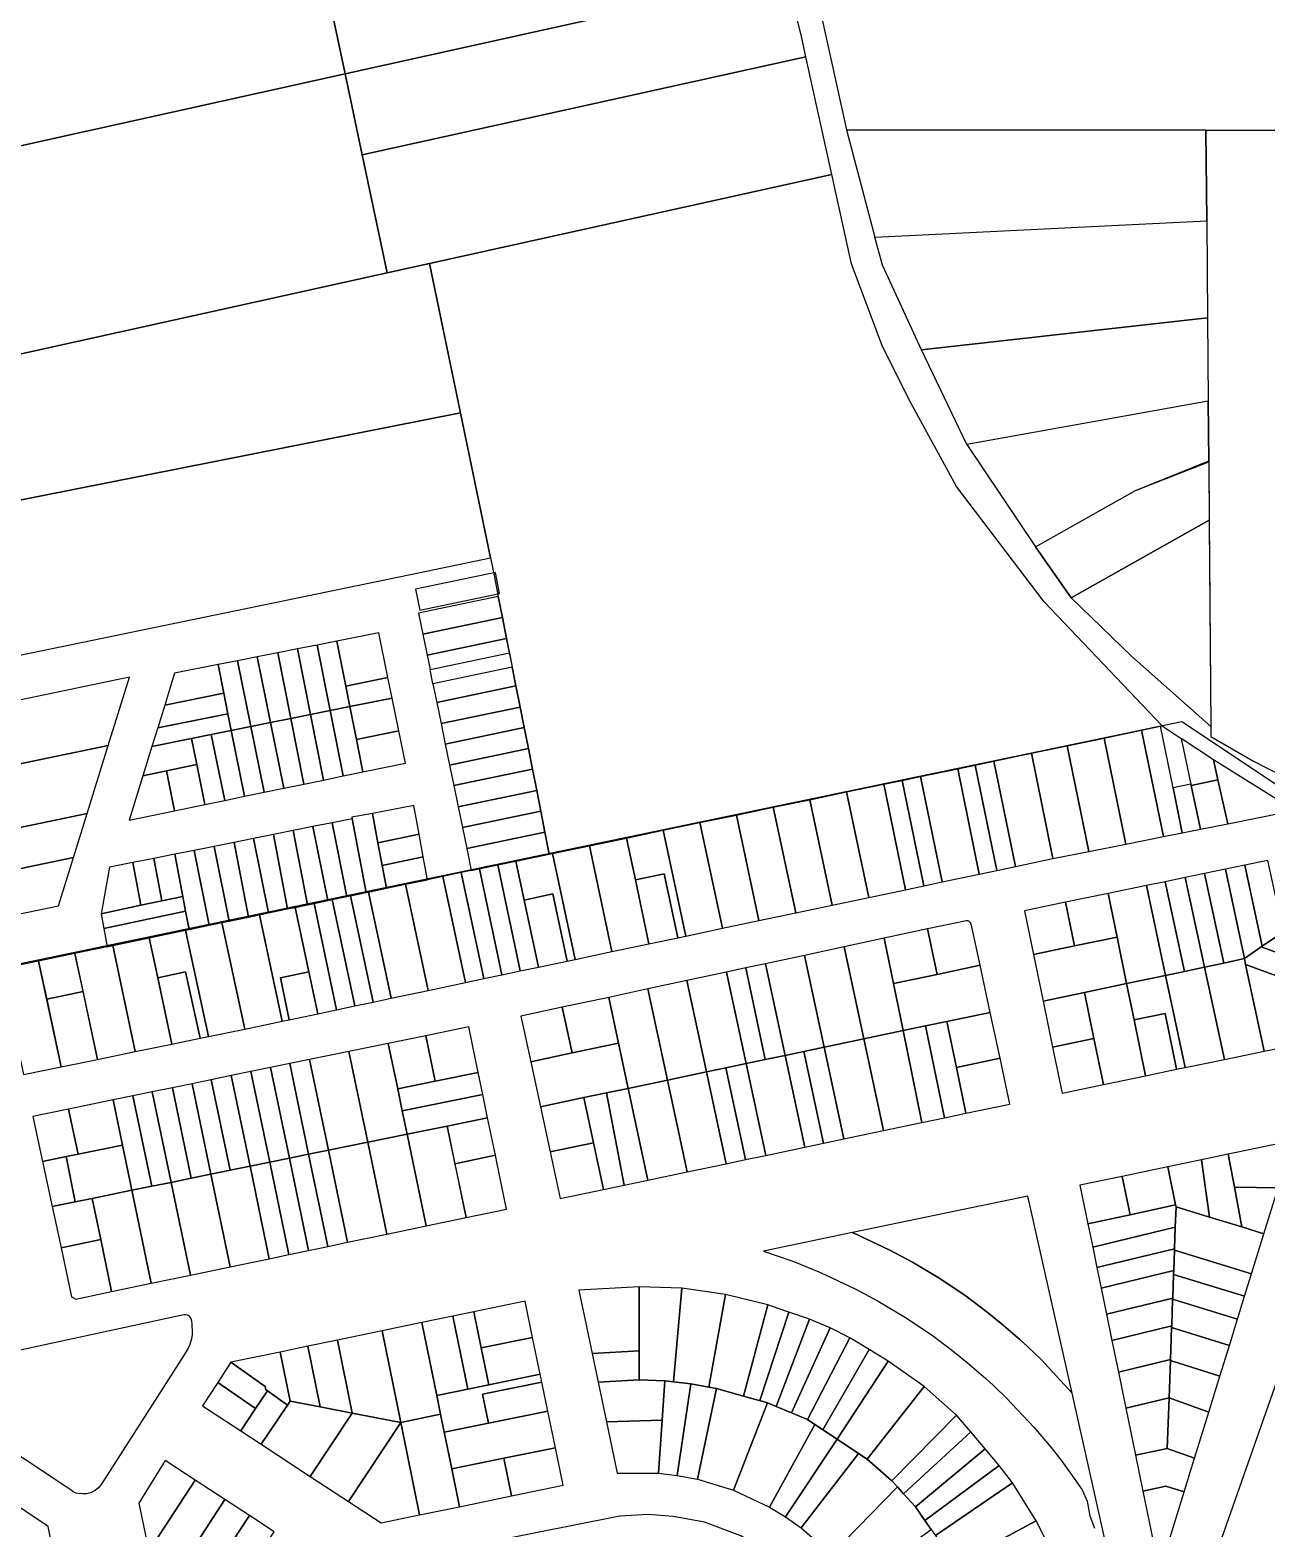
# Model space of a CAD drawing. Header units: metres. Extents: x 263639 to 269142, y 7370519 to 7372711.
# Drawn here: x 265211 to 265673, y 7371707 to 7372266 of the extents above; entities that cross this region are included whole.
import ezdxf

# ---------------------------------------------------------------- set-up
doc = ezdxf.new("R2010")
doc.units = ezdxf.units.M
doc.layers.add('LOTE', color=7, linetype='Continuous')

msp = doc.modelspace()

# ---------------------------------------------------------------- linework, layer by layer
msp.add_lwpolyline([(264487.38, 7371030.18), (264985.47, 7371330.63), (265022.81, 7371337.41), (265406.25, 7371417.45), (265476.66, 7371443.78), (265534.86, 7371470.72), (265583.1, 7371515.8), (265604.02, 7371549.54), (265617.82, 7371582.61), (265627.42, 7371622.1), (265743.62, 7371953.15), (265695.09, 7371971.24), (265680.95, 7371981.49), (265641.1, 7372007.93), (264744.16, 7371821.12)])
at = {"layer": 'LOTE', "color": 7}
for points in [[(265106.38, 7372200.19), (265106.38, 7372200.19), (265329.06, 7372249.58), (265324.64, 7372270.6), (265321.42, 7372285.89), (265313.6, 7372323.1), (265267.99, 7372313.55), (265059.77, 7372269.95), (265106.38, 7372200.19)], [(265493.65, 7372286.07), (265483.77, 7372321.3), (265321.42, 7372285.89), (265324.64, 7372270.6), (265329.06, 7372249.58), (265493.65, 7372286.07)], [(265728.89, 7372296.02), (265506.42, 7372272.06), (265516.07, 7372228.72), (265650.11, 7372228.53), (265691.67, 7372228.47), (265730.36, 7372228.41), (265728.89, 7372296.02)], [(265500.88, 7372255.93), (265499.08, 7372264.12), (265493.68, 7372285.95), (265493.65, 7372286.07), (265329.06, 7372249.58), (265335.42, 7372219.38), (265500.88, 7372255.93)], [(265344.68, 7372175.34), (265360.51, 7372178.84), (265510.57, 7372211.99), (265500.88, 7372255.93), (265335.42, 7372219.38), (265344.68, 7372175.34)], [(265344.68, 7372175.34), (265335.42, 7372219.38), (265329.06, 7372249.58), (265106.38, 7372200.19), (265126.95, 7372169.39), (265145.8, 7372131.41), (265344.68, 7372175.34)], [(265650.39, 7372194.72), (265650.11, 7372228.53), (265516.07, 7372228.72), (265526.66, 7372188.67), (265650.39, 7372194.72)], [(265651.13, 7372104.85), (265651.33, 7372081.42), (265651.95, 7372006.14), (265651.98, 7372002.43), (265667.87, 7371993.27), (265691.7, 7371981.05), (265691.67, 7372228.47), (265650.11, 7372228.53), (265650.39, 7372194.72), (265650.69, 7372158.55), (265650.95, 7372127.49), (265651.13, 7372104.85), (265651.13, 7372104.85)], [(265633.75, 7372006.4), (265589.71, 7372052.67), (265557.11, 7372095.74), (265539.28, 7372128.22), (265529.2, 7372148.55), (265517.91, 7372178.7), (265510.57, 7372211.99), (265360.51, 7372178.84), (265383.3, 7372069.1), (265384.61, 7372062.53), (265386.16, 7372054.68), (265387.72, 7372046.83), (265389.27, 7372038.98), (265391.39, 7372028.28), (265392.77, 7372021.31), (265394.33, 7372013.46), (265395.84, 7372005.8), (265397.4, 7371997.95), (265398.92, 7371990.31), (265400.49, 7371982.37), (265402.03, 7371974.62), (265403.58, 7371966.77), (265405.2, 7371958.59), (265406.38, 7371958.83), (265420.16, 7371961.72), (265433.99, 7371964.61), (265447.69, 7371967.48), (265461.4, 7371970.34), (265475.02, 7371973.19), (265488.75, 7371976.07), (265502.34, 7371978.91), (265516.04, 7371981.78), (265529.95, 7371984.69), (265536.8, 7371986.12), (265543.64, 7371987.55), (265557.51, 7371990.45), (265564.06, 7371991.82), (265571, 7371993.27), (265585.02, 7371996.21), (265598.34, 7371998.99), (265612.17, 7372001.89), (265626.13, 7372004.81), (265633.17, 7372006.28), (265633.75, 7372006.4)], [(265526.66, 7372188.67), (265650.39, 7372194.72), (265650.69, 7372158.55), (265544.04, 7372146.63), (265529.42, 7372178.21), (265526.66, 7372188.67)], [(265162.33, 7372081.68), (265372.08, 7372123.15), (265360.51, 7372178.84), (265344.68, 7372175.34), (265145.8, 7372131.41), (265162.33, 7372081.68), (265162.33, 7372081.68)], [(265544.04, 7372146.63), (265650.69, 7372158.55), (265650.95, 7372127.49), (265560.91, 7372111.4), (265544.04, 7372146.63)], [(265586.58, 7372073.25), (265623.79, 7372094.17), (265651.13, 7372105.23), (265650.95, 7372127.49), (265560.91, 7372111.4), (265586.58, 7372073.25), (265599.82, 7372054.16), (265586.58, 7372073.25), (265586.58, 7372073.25)], [(265372.08, 7372123.15), (265162.33, 7372081.68), (265163.13, 7372079.29), (265180.46, 7372027.16), (265353.45, 7372062.93), (265383.3, 7372069.1), (265372.08, 7372123.15)], [(265599.82, 7372054.16), (265586.58, 7372073.25), (265623.79, 7372094.17), (265651.13, 7372104.85), (265651.31, 7372083.11), (265599.82, 7372054.16)], [(265599.82, 7372054.16), (265651.31, 7372083.11), (265651.95, 7372006.14), (265622.31, 7372032.44), (265599.82, 7372054.16)], [(265385.07, 7372063.67), (265355.27, 7372057.43), (265356.88, 7372049.59), (265386.63, 7372055.82), (265385.07, 7372063.67)], [(265386.16, 7372054.68), (265356.41, 7372048.46), (265358.02, 7372040.62), (265387.72, 7372046.83), (265386.16, 7372054.68)], [(265387.72, 7372046.83), (265358.02, 7372040.62), (265359.63, 7372032.78), (265389.27, 7372038.98), (265387.72, 7372046.83)], [(265316.13, 7372010.64), (265323.51, 7372012.13), (265318.64, 7372036.58), (265311.25, 7372035.12), (265316.13, 7372010.64)], [(265323.51, 7372012.13), (265330.83, 7372013.6), (265329.3, 7372021.25), (265325.96, 7372038.03), (265325.96, 7372038.03), (265318.64, 7372036.58), (265323.51, 7372012.13)], [(265329.3, 7372021.25), (265345, 7372024.41), (265341.56, 7372041.12), (265325.96, 7372038.03), (265329.3, 7372021.25)], [(265389.27, 7372038.98), (265359.63, 7372032.78), (265360.72, 7372027.44), (265390.33, 7372033.63), (265389.27, 7372038.98)], [(265286.59, 7372004.7), (265293.89, 7372006.17), (265288.9, 7372030.7), (265281.67, 7372029.27), (265283.8, 7372018.62), (265285.34, 7372010.96), (265286.59, 7372004.7)], [(265293.89, 7372006.17), (265301.2, 7372007.64), (265296.24, 7372032.15), (265288.9, 7372030.7), (265293.89, 7372006.17)], [(265301.2, 7372007.64), (265308.83, 7372009.17), (265303.95, 7372033.67), (265296.24, 7372032.15), (265301.2, 7372007.64)], [(265308.83, 7372009.17), (265316.13, 7372010.64), (265311.25, 7372035.12), (265303.95, 7372033.67), (265308.83, 7372009.17)], [(265361.82, 7372022.09), (265360.72, 7372027.44), (265390.33, 7372033.63), (265391.39, 7372028.28), (265361.82, 7372022.09)], [(265283.8, 7372018.62), (265281.67, 7372029.27), (265265.44, 7372026.06), (265261.77, 7372014.19), (265283.8, 7372018.62)], [(265391.39, 7372028.28), (265361.82, 7372022.09), (265363.24, 7372015.13), (265392.77, 7372021.31), (265391.39, 7372028.28)], [(265240.7, 7371999.13), (265248.57, 7372024.53), (265177.72, 7372009.76), (265183.76, 7371987.26), (265240.7, 7371999.13)], [(265330.83, 7372013.6), (265346.57, 7372016.77), (265345, 7372024.41), (265329.3, 7372021.25), (265330.83, 7372013.6)], [(265392.77, 7372021.31), (265363.24, 7372015.13), (265364.85, 7372007.29), (265394.33, 7372013.46), (265392.77, 7372021.31)], [(265285.34, 7372010.96), (265283.8, 7372018.62), (265261.77, 7372014.19), (265259.14, 7372005.69), (265285.34, 7372010.96)], [(265328.36, 7371987.77), (265335.67, 7371989.27), (265333.26, 7372001.4), (265330.83, 7372013.6), (265323.51, 7372012.13), (265328.36, 7371987.77)], [(265333.26, 7372001.4), (265349.08, 7372004.58), (265346.57, 7372016.77), (265330.83, 7372013.6), (265333.26, 7372001.4)], [(265394.33, 7372013.46), (265364.85, 7372007.29), (265366.41, 7371999.64), (265395.84, 7372005.8), (265394.33, 7372013.46)], [(265285.34, 7372010.96), (265259.14, 7372005.69), (265256.99, 7371998.74), (265271.76, 7372001.71), (265279.14, 7372003.2), (265286.59, 7372004.7), (265285.34, 7372010.96)], [(265306.15, 7371983.18), (265313.69, 7371984.74), (265308.83, 7372009.17), (265301.2, 7372007.64), (265306.15, 7371983.18)], [(265313.69, 7371984.74), (265320.98, 7371986.24), (265316.13, 7372010.64), (265308.83, 7372009.17), (265313.69, 7371984.74)], [(265320.98, 7371986.24), (265328.36, 7371987.77), (265323.51, 7372012.13), (265316.13, 7372010.64), (265320.98, 7371986.24)], [(265284.14, 7371978.64), (265279.14, 7372003.2), (265271.76, 7372001.71), (265273.74, 7371991.99), (265276.77, 7371977.12), (265284.14, 7371978.64)], [(265286.59, 7372004.7), (265279.14, 7372003.2), (265284.14, 7371978.64), (265291.5, 7371980.16), (265286.59, 7372004.7)], [(265291.5, 7371980.16), (265298.88, 7371981.68), (265293.89, 7372006.17), (265286.59, 7372004.7), (265291.5, 7371980.16)], [(265298.88, 7371981.68), (265306.15, 7371983.18), (265301.2, 7372007.64), (265293.89, 7372006.17), (265298.88, 7371981.68)], [(265335.67, 7371989.27), (265351.55, 7371992.55), (265349.08, 7372004.58), (265333.26, 7372001.4), (265335.67, 7371989.27)], [(265395.84, 7372005.8), (265366.41, 7371999.64), (265368.02, 7371991.81), (265397.4, 7371997.95), (265395.84, 7372005.8)], [(265634.24, 7371965.16), (265626.13, 7372004.81), (265612.17, 7372001.89), (265620.25, 7371962.37), (265634.24, 7371965.16)], [(265637.86, 7371983.36), (265633.17, 7372006.28), (265633.17, 7372006.28), (265626.13, 7372004.81), (265634.24, 7371965.16), (265641.29, 7371966.56), (265637.86, 7371983.36)], [(265644.47, 7371984.71), (265637.86, 7371983.36), (265633.17, 7372006.28), (265633.75, 7372006.4), (265640.84, 7372001.72), (265644.47, 7371984.71)], [(265232.82, 7371973.74), (265240.7, 7371999.13), (265183.76, 7371987.26), (265189.79, 7371964.77), (265232.82, 7371973.74)], [(265262.39, 7371989.65), (265273.74, 7371991.99), (265271.76, 7372001.71), (265256.99, 7371998.74), (265253.62, 7371987.84), (265262.39, 7371989.65)], [(265397.4, 7371997.95), (265368.02, 7371991.81), (265369.58, 7371984.17), (265398.92, 7371990.31), (265397.4, 7371997.95)], [(265585.02, 7371996.21), (265593.05, 7371956.95), (265593.65, 7371957.08), (265606.39, 7371959.61), (265598.34, 7371998.99), (265585.02, 7371996.21)], [(265620.25, 7371962.37), (265612.17, 7372001.89), (265598.34, 7371998.99), (265606.39, 7371959.61), (265620.25, 7371962.37)], [(265644.47, 7371984.71), (265644.58, 7371984.2), (265654.6, 7371986.33), (265652.94, 7371993.74), (265640.84, 7372001.72), (265640.84, 7372001.72), (265644.47, 7371984.71)], [(265265.41, 7371974.77), (265276.77, 7371977.12), (265273.74, 7371991.99), (265262.39, 7371989.65), (265265.41, 7371974.77)], [(265557.51, 7371990.45), (265565.54, 7371951.15), (265572.09, 7371952.53), (265564.06, 7371991.82), (265557.51, 7371990.45)], [(265564.06, 7371991.82), (265572.09, 7371952.53), (265579.03, 7371953.99), (265571, 7371993.27), (265564.06, 7371991.82)], [(265571, 7371993.27), (265579.03, 7371953.99), (265593.05, 7371956.95), (265585.02, 7371996.21), (265571, 7371993.27)], [(265658.26, 7371969.94), (265681.01, 7371974.47), (265679.41, 7371977.21), (265652.94, 7371993.74), (265652.94, 7371993.74), (265654.6, 7371986.33), (265658.26, 7371969.94)], [(265262.39, 7371989.65), (265253.62, 7371987.84), (265248.5, 7371971.28), (265265.41, 7371974.77), (265262.39, 7371989.65)], [(265398.92, 7371990.31), (265369.58, 7371984.17), (265371.21, 7371976.24), (265400.49, 7371982.37), (265398.92, 7371990.31)], [(265538, 7371945.34), (265544.84, 7371946.78), (265536.8, 7371986.12), (265529.95, 7371984.69), (265538, 7371945.34)], [(265544.84, 7371946.78), (265551.68, 7371948.22), (265543.64, 7371987.55), (265536.8, 7371986.12), (265544.84, 7371946.78)], [(265543.64, 7371987.55), (265551.68, 7371948.22), (265565.54, 7371951.15), (265557.51, 7371990.45), (265543.64, 7371987.55)], [(265654.6, 7371986.33), (265644.58, 7371984.2), (265648.06, 7371967.91), (265658.26, 7371969.94), (265658.26, 7371969.94), (265654.6, 7371986.33)], [(265400.49, 7371982.37), (265371.21, 7371976.24), (265372.8, 7371968.5), (265402.03, 7371974.62), (265400.49, 7371982.37)], [(265510.71, 7371939.58), (265524.41, 7371942.47), (265516.04, 7371981.78), (265502.34, 7371978.91), (265510.71, 7371939.58)], [(265524.41, 7371942.47), (265538, 7371945.34), (265529.95, 7371984.69), (265516.04, 7371981.78), (265524.41, 7371942.47)], [(265637.86, 7371983.36), (265641.29, 7371966.56), (265648.06, 7371967.91), (265644.58, 7371984.2), (265644.47, 7371984.71), (265637.86, 7371983.36)], [(265339.27, 7371973.8), (265341.3, 7371962.83), (265356.63, 7371966.08), (265354.66, 7371976.69), (265339.27, 7371973.8)], [(265402.03, 7371974.62), (265372.8, 7371968.5), (265374.4, 7371960.66), (265403.58, 7371966.77), (265402.03, 7371974.62)], [(265483.4, 7371933.82), (265497.13, 7371936.72), (265488.75, 7371976.07), (265475.02, 7371973.19), (265483.4, 7371933.82)], [(265497.13, 7371936.72), (265510.71, 7371939.58), (265502.34, 7371978.91), (265488.75, 7371976.07), (265497.13, 7371936.72)], [(265227.75, 7371957.39), (265232.82, 7371973.74), (265189.79, 7371964.77), (265193.68, 7371950.29), (265227.75, 7371957.39)], [(265314.96, 7371939.71), (265317.47, 7371940.23), (265322.54, 7371941.29), (265317.02, 7371968.86), (265309.69, 7371967.4), (265314.96, 7371939.71)], [(265322.54, 7371941.29), (265324.18, 7371941.64), (265329.67, 7371942.79), (265324.2, 7371970.3), (265317.02, 7371968.86), (265322.54, 7371941.29)], [(265329.67, 7371942.79), (265331.04, 7371943.07), (265336.94, 7371944.31), (265331.71, 7371971.8), (265324.2, 7371970.3), (265329.67, 7371942.79)], [(265336.94, 7371944.31), (265337.75, 7371944.48), (265344.43, 7371945.87), (265342.86, 7371954.39), (265341.3, 7371962.83), (265339.27, 7371973.8), (265331.6, 7371972.36), (265331.71, 7371971.8), (265336.94, 7371944.31)], [(265447.69, 7371967.48), (265456.08, 7371928.06), (265469.78, 7371930.95), (265461.4, 7371970.34), (265447.69, 7371967.48)], [(265469.78, 7371930.95), (265483.4, 7371933.82), (265475.02, 7371973.19), (265461.4, 7371970.34), (265469.78, 7371930.95)], [(265292.98, 7371935.11), (265297.12, 7371935.98), (265300.42, 7371936.67), (265294.86, 7371964.43), (265287.67, 7371962.99), (265292.98, 7371935.11)], [(265300.42, 7371936.67), (265307.57, 7371938.16), (265302.29, 7371965.92), (265294.86, 7371964.43), (265300.42, 7371936.67)], [(265307.57, 7371938.16), (265310.38, 7371938.75), (265314.96, 7371939.71), (265309.69, 7371967.4), (265302.29, 7371965.92), (265307.57, 7371938.16)], [(265341.3, 7371962.83), (265342.86, 7371954.39), (265358.19, 7371957.65), (265356.63, 7371966.08), (265341.3, 7371962.83)], [(265403.58, 7371966.77), (265374.4, 7371960.66), (265376.08, 7371952.49), (265379.59, 7371953.23), (265385.97, 7371954.56), (265392.7, 7371955.97), (265405.2, 7371958.59), (265403.58, 7371966.77)], [(265428.56, 7371922.25), (265442.38, 7371925.17), (265437.32, 7371948.96), (265433.99, 7371964.61), (265420.16, 7371961.72), (265428.56, 7371922.25)], [(265437.32, 7371948.96), (265448.08, 7371951.23), (265453.15, 7371927.44), (265456.08, 7371928.06), (265447.69, 7371967.48), (265433.99, 7371964.61), (265437.32, 7371948.96)], [(265257.69, 7371956.99), (265260.7, 7371941.19), (265268.5, 7371942.84), (265265.51, 7371958.55), (265257.69, 7371956.99)], [(265268.5, 7371942.84), (265269.56, 7371937.29), (265270.86, 7371930.48), (265278.38, 7371932.06), (265272.8, 7371960.01), (265265.51, 7371958.55), (265268.5, 7371942.84)], [(265278.38, 7371932.06), (265283.12, 7371933.05), (265285.81, 7371933.61), (265280.23, 7371961.5), (265272.8, 7371960.01), (265278.38, 7371932.06)], [(265285.81, 7371933.61), (265292.98, 7371935.11), (265287.67, 7371962.99), (265280.23, 7371961.5), (265285.81, 7371933.61)], [(265342.86, 7371954.39), (265344.43, 7371945.87), (265351.6, 7371947.37), (265359.77, 7371949.08), (265358.19, 7371957.65), (265342.86, 7371954.39)], [(265395.79, 7371941.46), (265406.55, 7371943.74), (265411.87, 7371918.73), (265414.79, 7371919.35), (265406.38, 7371958.83), (265405.2, 7371958.59), (265392.7, 7371955.97), (265395.79, 7371941.46)], [(265414.79, 7371919.35), (265428.56, 7371922.25), (265420.16, 7371961.72), (265406.38, 7371958.83), (265414.79, 7371919.35)], [(265197.96, 7371934.32), (265222.16, 7371939.36), (265227.75, 7371957.39), (265193.68, 7371950.29), (265197.96, 7371934.32)], [(265241.16, 7371953.68), (265238, 7371936.37), (265238, 7371936.37), (265252.9, 7371939.53), (265249.88, 7371955.42), (265241.16, 7371953.68)], [(265249.88, 7371955.42), (265252.9, 7371939.53), (265260.7, 7371941.19), (265257.69, 7371956.99), (265249.88, 7371955.42)], [(265372.34, 7371951.71), (265380.75, 7371912.17), (265387.54, 7371913.6), (265379.13, 7371953.13), (265376.08, 7371952.49), (265372.34, 7371951.71)], [(265387.54, 7371913.6), (265394.38, 7371915.04), (265385.97, 7371954.56), (265379.13, 7371953.13), (265387.54, 7371913.6)], [(265394.38, 7371915.04), (265401.11, 7371916.46), (265395.79, 7371941.46), (265392.7, 7371955.97), (265385.97, 7371954.56), (265394.38, 7371915.04)], [(265657.34, 7371952.95), (265649.56, 7371951.35), (265656.74, 7371917.97), (265664.43, 7371919.71), (265664.43, 7371919.71), (265657.34, 7371952.95)], [(265671.12, 7371924.24), (265664.62, 7371954.45), (265657.34, 7371952.95), (265664.43, 7371919.71), (265670.74, 7371923.98), (265671.12, 7371924.24)], [(265678.33, 7371929.12), (265678.98, 7371929.56), (265673.24, 7371956.23), (265664.62, 7371954.45), (265671.12, 7371924.24), (265678.33, 7371929.12)], [(265346.18, 7371904.87), (265360.03, 7371907.79), (265351.6, 7371947.37), (265344.43, 7371945.87), (265337.75, 7371944.48), (265346.18, 7371904.87)], [(265360.03, 7371907.79), (265373.9, 7371910.72), (265365.48, 7371950.28), (265359.77, 7371949.08), (265351.6, 7371947.37), (265360.03, 7371907.79)], [(265365.48, 7371950.28), (265373.9, 7371910.72), (265380.75, 7371912.17), (265372.34, 7371951.71), (265365.48, 7371950.28)], [(265442.38, 7371925.17), (265453.15, 7371927.44), (265448.08, 7371951.23), (265437.32, 7371948.96), (265442.38, 7371925.17)], [(265620.52, 7371910.34), (265635.03, 7371913.39), (265627.89, 7371946.88), (265613.61, 7371943.94), (265616.95, 7371927.69), (265620.52, 7371910.34)], [(265634.87, 7371948.32), (265627.89, 7371946.88), (265635.03, 7371913.39), (265642.07, 7371914.88), (265634.87, 7371948.32)], [(265642.07, 7371914.88), (265649.58, 7371916.46), (265642.39, 7371949.87), (265634.87, 7371948.32), (265642.07, 7371914.88)], [(265656.74, 7371917.97), (265649.56, 7371951.35), (265642.39, 7371949.87), (265649.58, 7371916.46), (265656.74, 7371917.97)], [(265260.7, 7371941.19), (265252.9, 7371939.53), (265238, 7371936.37), (265239.05, 7371930.82), (265269.56, 7371937.29), (265268.5, 7371942.84), (265260.7, 7371941.19)], [(265325.86, 7371900.59), (265332.62, 7371902.01), (265324.18, 7371941.64), (265322.54, 7371941.29), (265317.47, 7371940.23), (265325.86, 7371900.59)], [(265332.62, 7371902.01), (265339.47, 7371903.46), (265331.04, 7371943.07), (265329.67, 7371942.79), (265324.18, 7371941.64), (265332.62, 7371902.01)], [(265339.47, 7371903.46), (265346.18, 7371904.87), (265337.75, 7371944.48), (265336.94, 7371944.31), (265331.04, 7371943.07), (265339.47, 7371903.46)], [(265401.11, 7371916.46), (265411.87, 7371918.73), (265406.55, 7371943.74), (265395.79, 7371941.46), (265401.11, 7371916.46)], [(265616.95, 7371927.69), (265613.61, 7371943.94), (265597.78, 7371940.68), (265601.14, 7371924.36), (265616.95, 7371927.69)], [(265269.56, 7371937.29), (265239.05, 7371930.82), (265240.32, 7371924.09), (265242.38, 7371924.52), (265256.02, 7371927.38), (265269.54, 7371930.21), (265270.86, 7371930.48), (265269.56, 7371937.29)], [(265283.12, 7371933.05), (265291.67, 7371893.37), (265305.56, 7371896.3), (265297.12, 7371935.98), (265292.98, 7371935.11), (265285.81, 7371933.61), (265283.12, 7371933.05)], [(265297.12, 7371935.98), (265305.56, 7371896.3), (265308.21, 7371896.86), (265304.89, 7371912.46), (265315.5, 7371914.7), (265310.38, 7371938.75), (265307.57, 7371938.16), (265300.42, 7371936.67), (265297.12, 7371935.98)], [(265315.5, 7371914.7), (265318.82, 7371899.1), (265325.86, 7371900.59), (265317.47, 7371940.23), (265314.96, 7371939.71), (265310.38, 7371938.75), (265315.5, 7371914.7)], [(265582.47, 7371937.52), (265585.84, 7371921.14), (265601.14, 7371924.36), (265597.78, 7371940.68), (265582.47, 7371937.52)], [(265259.18, 7371912.53), (265269.5, 7371914.68), (265275.03, 7371889.95), (265278.06, 7371890.57), (265269.54, 7371930.21), (265256.02, 7371927.38), (265259.18, 7371912.53)], [(265278.38, 7371932.06), (265270.86, 7371930.48), (265269.54, 7371930.21), (265278.06, 7371890.57), (265291.67, 7371893.37), (265283.12, 7371933.05), (265278.38, 7371932.06)], [(265549.83, 7371913.76), (265546.3, 7371930.69), (265530.05, 7371927.21), (265533.52, 7371910.34), (265549.83, 7371913.76)], [(265560.75, 7371933.79), (265546.3, 7371930.69), (265549.83, 7371913.76), (265565.89, 7371917.14), (265562.59, 7371932.55), (265562.28, 7371933.03), (265561.92, 7371933.37), (265561.64, 7371933.55), (265561.38, 7371933.67), (265560.75, 7371933.79)], [(265228.27, 7371921.57), (265236.68, 7371882.06), (265250.8, 7371884.97), (265242.38, 7371924.52), (265240.32, 7371924.09), (265228.27, 7371921.57)], [(265250.8, 7371884.97), (265264.45, 7371887.77), (265259.18, 7371912.53), (265256.02, 7371927.38), (265242.38, 7371924.52), (265250.8, 7371884.97)], [(265533.52, 7371910.34), (265530.05, 7371927.21), (265515.18, 7371924.02), (265522.53, 7371889.71), (265537.13, 7371892.78), (265533.52, 7371910.34)], [(265589.4, 7371903.78), (265604.79, 7371907.02), (265620.52, 7371910.34), (265616.95, 7371927.69), (265601.14, 7371924.36), (265585.84, 7371921.14), (265589.4, 7371903.78)], [(265678.33, 7371929.12), (265671.12, 7371924.24), (265670.74, 7371923.98), (265703.7, 7371912.08), (265705.89, 7371920.23), (265678.33, 7371929.12)], [(265200.73, 7371915.81), (265209.12, 7371876.39), (265223.13, 7371879.28), (265214.73, 7371918.74), (265200.73, 7371915.81)], [(265217.75, 7371904.53), (265231.29, 7371907.41), (265228.27, 7371921.57), (265214.73, 7371918.74), (265217.75, 7371904.53), (265217.75, 7371904.53), (265217.75, 7371904.53)], [(265500.44, 7371920.86), (265485.81, 7371917.73), (265493.13, 7371883.54), (265500.18, 7371885.02), (265507.77, 7371886.61), (265500.44, 7371920.86)], [(265515.18, 7371924.02), (265500.44, 7371920.86), (265507.77, 7371886.61), (265522.53, 7371889.71), (265515.18, 7371924.02)], [(265649.58, 7371916.46), (265656.98, 7371882.05), (265671.81, 7371885.12), (265664.92, 7371917.42), (265664.43, 7371919.71), (265664.43, 7371919.71), (265656.74, 7371917.97), (265649.58, 7371916.46)], [(265676.42, 7371913.16), (265701.5, 7371903.87), (265703.7, 7371912.08), (265670.74, 7371923.98), (265664.43, 7371919.71), (265664.92, 7371917.42), (265676.42, 7371913.16)], [(265264.45, 7371887.77), (265275.03, 7371889.95), (265269.5, 7371914.68), (265259.18, 7371912.53), (265264.45, 7371887.77)], [(265304.89, 7371912.46), (265308.21, 7371896.86), (265318.82, 7371899.1), (265315.5, 7371914.7), (265304.89, 7371912.46)], [(265471.29, 7371914.61), (265456.52, 7371911.45), (265463.81, 7371877.38), (265471, 7371878.89), (265478.6, 7371880.49), (265471.29, 7371914.61)], [(265478.45, 7371916.15), (265471.29, 7371914.61), (265478.6, 7371880.49), (265485.76, 7371881.99), (265478.45, 7371916.15)], [(265485.81, 7371917.73), (265478.45, 7371916.15), (265485.76, 7371881.99), (265493.13, 7371883.54), (265485.81, 7371917.73)], [(265565.89, 7371917.14), (265549.83, 7371913.76), (265533.52, 7371910.34), (265537.13, 7371892.78), (265545.47, 7371894.53), (265553.46, 7371896.2), (265569.64, 7371899.6), (265565.89, 7371917.14)], [(265620.52, 7371910.34), (265623.31, 7371896.77), (265634.86, 7371899.16), (265639.14, 7371878.36), (265642.36, 7371879.02), (265635.03, 7371913.39), (265620.52, 7371910.34)], [(265642.07, 7371914.88), (265635.03, 7371913.39), (265642.36, 7371879.02), (265656.98, 7371882.05), (265649.58, 7371916.46), (265642.07, 7371914.88)], [(265683.47, 7371887.53), (265676.42, 7371913.16), (265664.92, 7371917.42), (265671.81, 7371885.12), (265683.47, 7371887.53)], [(265217.75, 7371904.53), (265223.13, 7371879.28), (265236.68, 7371882.06), (265231.29, 7371907.41), (265217.75, 7371904.53)], [(265441.98, 7371908.33), (265427.38, 7371905.2), (265431.04, 7371888.1), (265434.65, 7371871.26), (265449.26, 7371874.32), (265441.98, 7371908.33)], [(265456.52, 7371911.45), (265441.98, 7371908.33), (265449.26, 7371874.32), (265463.81, 7371877.38), (265456.52, 7371911.45)], [(265604.79, 7371907.02), (265608.33, 7371889.81), (265611.84, 7371872.7), (265627.58, 7371875.96), (265623.31, 7371896.77), (265620.52, 7371910.34), (265604.79, 7371907.02)], [(265427.38, 7371905.2), (265410.04, 7371901.48), (265413.69, 7371884.45), (265431.04, 7371888.1), (265427.38, 7371905.2)], [(265592.93, 7371886.62), (265608.33, 7371889.81), (265604.79, 7371907.02), (265589.4, 7371903.78), (265592.93, 7371886.62)], [(265413.69, 7371884.45), (265410.04, 7371901.48), (265394.62, 7371898.18), (265398.26, 7371881.21), (265413.69, 7371884.45)], [(265560.61, 7371861.97), (265557.04, 7371879.04), (265553.46, 7371896.2), (265545.47, 7371894.53), (265552.62, 7371860.29), (265560.61, 7371861.97)], [(265557.04, 7371879.04), (265573.31, 7371882.46), (265569.64, 7371899.6), (265553.46, 7371896.2), (265557.04, 7371879.04)], [(265634.86, 7371899.16), (265623.31, 7371896.77), (265627.58, 7371875.96), (265639.14, 7371878.36), (265634.86, 7371899.16)], [(265348.65, 7371871.09), (265362.64, 7371873.94), (265359.11, 7371890.9), (265345.13, 7371888.03), (265348.65, 7371871.09)], [(265362.64, 7371873.94), (265378.68, 7371877.22), (265375.15, 7371894.19), (265359.11, 7371890.9), (265362.64, 7371873.94)], [(265544.17, 7371858.51), (265537.13, 7371892.78), (265522.53, 7371889.71), (265529.85, 7371855.5), (265544.17, 7371858.51)], [(265552.62, 7371860.29), (265545.47, 7371894.53), (265537.13, 7371892.78), (265544.17, 7371858.51), (265552.62, 7371860.29)], [(265322.83, 7371848.18), (265337.51, 7371851.17), (265330.47, 7371885.02), (265315.79, 7371882), (265322.83, 7371848.18)], [(265337.51, 7371851.17), (265352.17, 7371854.16), (265350.37, 7371862.84), (265348.65, 7371871.09), (265345.13, 7371888.03), (265330.47, 7371885.02), (265337.51, 7371851.17)], [(265431.04, 7371888.1), (265413.69, 7371884.45), (265398.26, 7371881.21), (265401.86, 7371864.37), (265418.12, 7371867.79), (265426.47, 7371869.54), (265434.65, 7371871.26), (265431.04, 7371888.1)], [(265507.5, 7371850.81), (265500.18, 7371885.02), (265493.13, 7371883.54), (265500.46, 7371849.33), (265507.5, 7371850.81)], [(265515.09, 7371852.4), (265507.77, 7371886.61), (265500.18, 7371885.02), (265507.5, 7371850.81), (265515.09, 7371852.4)], [(265529.85, 7371855.5), (265522.53, 7371889.71), (265507.77, 7371886.61), (265515.09, 7371852.4), (265529.85, 7371855.5)], [(265596.44, 7371869.52), (265611.84, 7371872.7), (265608.33, 7371889.81), (265592.93, 7371886.62), (265596.44, 7371869.52)], [(265308.27, 7371845.21), (265315.4, 7371846.66), (265308.37, 7371880.48), (265301.24, 7371879.01), (265308.27, 7371845.21)], [(265315.4, 7371846.66), (265322.83, 7371848.18), (265315.79, 7371882), (265308.37, 7371880.48), (265315.4, 7371846.66)], [(265485.92, 7371846.27), (265478.6, 7371880.49), (265471, 7371878.89), (265478.32, 7371844.68), (265485.92, 7371846.27)], [(265500.46, 7371849.33), (265493.13, 7371883.54), (265485.76, 7371881.99), (265478.6, 7371880.49), (265485.92, 7371846.27), (265500.46, 7371849.33)], [(265576.96, 7371865.4), (265573.31, 7371882.46), (265557.04, 7371879.04), (265560.61, 7371861.97), (265576.96, 7371865.4)], [(265278.96, 7371839.23), (265286.16, 7371840.7), (265279.14, 7371874.48), (265271.94, 7371873), (265278.96, 7371839.23)], [(265286.16, 7371840.7), (265293.57, 7371842.21), (265286.54, 7371876), (265279.14, 7371874.48), (265286.16, 7371840.7)], [(265293.57, 7371842.21), (265300.91, 7371843.71), (265293.88, 7371877.5), (265286.54, 7371876), (265293.57, 7371842.21)], [(265300.91, 7371843.71), (265308.27, 7371845.21), (265301.24, 7371879.01), (265293.88, 7371877.5), (265300.91, 7371843.71)], [(265350.37, 7371862.84), (265380.39, 7371868.96), (265378.68, 7371877.22), (265362.64, 7371873.94), (265348.65, 7371871.09), (265350.37, 7371862.84)], [(265456.58, 7371840.11), (265449.26, 7371874.32), (265434.65, 7371871.26), (265441.97, 7371837.04), (265456.58, 7371840.11)], [(265471.13, 7371843.17), (265463.81, 7371877.38), (265449.26, 7371874.32), (265456.58, 7371840.11), (265471.13, 7371843.17)], [(265478.32, 7371844.68), (265471, 7371878.89), (265463.81, 7371877.38), (265471.13, 7371843.17), (265478.32, 7371844.68)], [(265246.04, 7371850.11), (265249.55, 7371833.24), (265256.9, 7371834.73), (265249.89, 7371868.47), (265242.54, 7371866.96), (265246.04, 7371850.11)], [(265256.9, 7371834.73), (265264.13, 7371836.21), (265257.11, 7371869.95), (265249.89, 7371868.47), (265256.9, 7371834.73)], [(265264.13, 7371836.21), (265271.63, 7371837.74), (265264.62, 7371871.49), (265257.11, 7371869.95), (265264.13, 7371836.21)], [(265271.63, 7371837.74), (265278.96, 7371839.23), (265271.94, 7371873), (265264.62, 7371871.49), (265271.63, 7371837.74)], [(265352.17, 7371854.16), (265367.07, 7371857.2), (265382.2, 7371860.28), (265380.39, 7371868.96), (265350.37, 7371862.84), (265352.17, 7371854.16)], [(265433.08, 7371835.17), (265426.47, 7371869.54), (265418.12, 7371867.79), (265421.72, 7371850.94), (265425.44, 7371833.57), (265433.08, 7371835.17)], [(265441.97, 7371837.04), (265434.65, 7371871.26), (265426.47, 7371869.54), (265433.08, 7371835.17), (265441.97, 7371837.04)], [(265216.15, 7371844.02), (265224.98, 7371845.82), (265229.53, 7371846.75), (265225.91, 7371863.55), (265212.53, 7371860.8), (265216.15, 7371844.02)], [(265225.91, 7371863.55), (265229.53, 7371846.75), (265246.04, 7371850.11), (265242.54, 7371866.96), (265225.91, 7371863.55)], [(265401.86, 7371864.37), (265405.47, 7371847.53), (265421.72, 7371850.94), (265418.12, 7371867.79), (265401.86, 7371864.37)], [(265359.28, 7371819.98), (265374.16, 7371823.08), (265370.65, 7371839.97), (265367.07, 7371857.2), (265352.17, 7371854.16), (265359.28, 7371819.98)], [(265382.2, 7371860.28), (265367.07, 7371857.2), (265369.99, 7371843.16), (265385.1, 7371846.31), (265382.2, 7371860.28)], [(265344.63, 7371816.92), (265359.28, 7371819.98), (265352.17, 7371854.16), (265337.51, 7371851.17), (265344.63, 7371816.92)], [(265660.7, 7371834.44), (265677.02, 7371834.2), (265682.41, 7371851.69), (265658.37, 7371846.67), (265660.7, 7371834.44)], [(265246.04, 7371850.11), (265229.53, 7371846.75), (265224.98, 7371845.82), (265228.3, 7371828.9), (265234.74, 7371830.22), (265249.55, 7371833.24), (265246.04, 7371850.11)], [(265315.42, 7371810.81), (265322.55, 7371812.3), (265315.4, 7371846.66), (265308.27, 7371845.21), (265315.42, 7371810.81)], [(265322.55, 7371812.3), (265329.96, 7371813.85), (265322.83, 7371848.18), (265315.4, 7371846.66), (265322.55, 7371812.3)], [(265329.96, 7371813.85), (265344.63, 7371816.92), (265337.51, 7371851.17), (265322.83, 7371848.18), (265329.96, 7371813.85)], [(265385.1, 7371846.31), (265369.99, 7371843.16), (265374.16, 7371823.08), (265389.28, 7371826.24), (265385.78, 7371843.06), (265385.1, 7371846.31)], [(265425.44, 7371833.57), (265421.72, 7371850.94), (265405.47, 7371847.53), (265409.19, 7371830.15), (265425.44, 7371833.57)], [(265651.48, 7371823.27), (265663.54, 7371819.57), (265660.7, 7371834.44), (265658.37, 7371846.67), (265648.49, 7371844.61), (265651.48, 7371823.27)], [(265224.98, 7371845.82), (265216.15, 7371844.02), (265219.78, 7371827.17), (265228.3, 7371828.9), (265224.98, 7371845.82)], [(265286.14, 7371804.7), (265300.73, 7371807.75), (265293.57, 7371842.21), (265286.16, 7371840.7), (265278.96, 7371839.23), (265286.14, 7371804.7)], [(265300.73, 7371807.75), (265308.07, 7371809.28), (265300.91, 7371843.71), (265293.57, 7371842.21), (265300.73, 7371807.75)], [(265308.07, 7371809.28), (265315.42, 7371810.81), (265308.27, 7371845.21), (265300.91, 7371843.71), (265308.07, 7371809.28)], [(265618.92, 7371838.45), (265621.87, 7371824.13), (265638.81, 7371827.77), (265635.88, 7371841.98), (265618.92, 7371838.45)], [(265638.81, 7371827.77), (265638.94, 7371827.11), (265651.48, 7371823.27), (265648.49, 7371844.61), (265635.88, 7371841.98), (265638.81, 7371827.77)], [(265249.55, 7371833.24), (265256.76, 7371798.56), (265271.33, 7371801.6), (265264.13, 7371836.21), (265256.9, 7371834.73), (265249.55, 7371833.24)], [(265271.33, 7371801.6), (265286.14, 7371804.7), (265278.96, 7371839.23), (265271.63, 7371837.74), (265264.13, 7371836.21), (265271.33, 7371801.6)], [(265603.13, 7371835.16), (265606.1, 7371820.73), (265621.87, 7371824.13), (265618.92, 7371838.45), (265603.13, 7371835.16)], [(265219.78, 7371827.17), (265223.08, 7371811.81), (265237.92, 7371814.91), (265234.74, 7371830.22), (265228.3, 7371828.9), (265219.78, 7371827.17)], [(265234.74, 7371830.22), (265237.92, 7371814.91), (265241.96, 7371795.47), (265256.76, 7371798.56), (265249.55, 7371833.24), (265234.74, 7371830.22)], [(265518.32, 7371817.47), (265518.32, 7371817.47), (265532.26, 7371810.97), (265540.6, 7371806.49), (265550.81, 7371800.36), (265560.65, 7371793.72), (265568.53, 7371787.84), (265573.77, 7371783.61), (265580.71, 7371777.6), (265583.52, 7371775.01), (265588.61, 7371770.11), (265600.2, 7371757.61), (265600.2, 7371757.61), (265583.68, 7371831.1), (265518.32, 7371817.47)], [(265663.54, 7371819.57), (265671.73, 7371817.06), (265677.02, 7371834.2), (265660.7, 7371834.44), (265663.54, 7371819.57)], [(265621.87, 7371824.13), (265606.1, 7371820.73), (265607.88, 7371812.07), (265638.67, 7371819.54), (265638.94, 7371827.11), (265638.81, 7371827.77), (265621.87, 7371824.13)], [(265638.94, 7371827.11), (265638.67, 7371819.54), (265638.37, 7371811.45), (265638.36, 7371810.93), (265667.12, 7371802.12), (265671.73, 7371817.06), (265663.54, 7371819.57), (265651.48, 7371823.27), (265638.94, 7371827.11)], [(265609.45, 7371804.43), (265638.37, 7371811.45), (265638.67, 7371819.54), (265607.88, 7371812.07), (265609.45, 7371804.43)], [(265237.92, 7371814.91), (265223.08, 7371811.81), (265227.02, 7371793.54), (265228.61, 7371792.68), (265241.96, 7371795.47), (265237.92, 7371814.91)], [(265611.03, 7371796.77), (265638.08, 7371803.33), (265638.36, 7371810.93), (265638.37, 7371811.45), (265609.45, 7371804.43), (265611.03, 7371796.77)], [(265667.12, 7371802.12), (265638.36, 7371810.93), (265638.08, 7371803.33), (265638.03, 7371801.87), (265664.53, 7371793.75), (265667.12, 7371802.12)], [(265613.03, 7371787.04), (265637.7, 7371793.03), (265638.03, 7371801.87), (265638.08, 7371803.33), (265611.03, 7371796.77), (265613.03, 7371787.04)], [(265664.53, 7371793.75), (265638.03, 7371801.87), (265637.7, 7371793.03), (265637.69, 7371792.68), (265661.91, 7371785.25), (265664.53, 7371793.75)], [(265438.68, 7371797.21), (265416.24, 7371796.02), (265421.16, 7371772.42), (265438.69, 7371773.41), (265438.68, 7371797.21)], [(265438.69, 7371773.41), (265438.69, 7371773.41), (265438.69, 7371762.51), (265448.29, 7371762.15), (265451.53, 7371761.87), (265454.63, 7371796.73), (265438.68, 7371797.21), (265438.69, 7371773.41)], [(265454.63, 7371796.73), (265454.63, 7371796.73), (265451.53, 7371761.87), (265458.03, 7371761.07), (265464.76, 7371759.89), (265470.94, 7371794.45), (265454.63, 7371796.73)], [(265396.16, 7371791.95), (265377.07, 7371787.97), (265379.83, 7371774.45), (265398.98, 7371778.36), (265396.16, 7371791.95)], [(265467.6, 7371759.29), (265467.6, 7371759.29), (265477.62, 7371756.52), (265486.73, 7371790.53), (265470.94, 7371794.45), (265470.94, 7371794.45), (265464.76, 7371759.89), (265467.6, 7371759.29)], [(265477.62, 7371756.52), (265486.63, 7371754.02), (265483.67, 7371754.84), (265494.52, 7371787.83), (265490.62, 7371789.18), (265486.73, 7371790.53), (265477.62, 7371756.52)], [(265615.05, 7371777.24), (265637.33, 7371782.65), (265637.69, 7371792.68), (265637.7, 7371793.03), (265613.03, 7371787.04), (265615.05, 7371777.24)], [(265661.91, 7371785.25), (265637.69, 7371792.68), (265637.33, 7371782.65), (265637.31, 7371782.1), (265658.86, 7371775.34), (265661.91, 7371785.25)], [(265357.69, 7371783.94), (265363.23, 7371756.77), (265374.79, 7371759.13), (265369.24, 7371786.34), (265357.69, 7371783.94)], [(265369.24, 7371786.34), (265374.79, 7371759.13), (265382.63, 7371760.73), (265379.83, 7371774.45), (265377.07, 7371787.97), (265369.24, 7371786.34)], [(265502.26, 7371785.15), (265494.52, 7371787.83), (265483.67, 7371754.84), (265486.63, 7371754.02), (265489.8, 7371752.68), (265502.26, 7371785.15)], [(265509.9, 7371781.98), (265502.26, 7371785.15), (265489.8, 7371752.68), (265495.56, 7371750.24), (265509.9, 7371781.98)], [(265326.16, 7371777.37), (265331.71, 7371750.19), (265349.77, 7371746.71), (265342.81, 7371780.84), (265326.16, 7371777.37)], [(265342.81, 7371780.84), (265349.77, 7371746.71), (265364.67, 7371749.75), (265363.23, 7371756.77), (265357.69, 7371783.94), (265342.81, 7371780.84)], [(265517.28, 7371778.22), (265509.9, 7371781.98), (265495.56, 7371750.24), (265501.48, 7371747.73), (265517.28, 7371778.22)], [(265617.47, 7371765.47), (265636.87, 7371770.18), (265637.31, 7371782.1), (265637.33, 7371782.65), (265615.05, 7371777.24), (265617.47, 7371765.47)], [(265658.86, 7371775.34), (265637.31, 7371782.1), (265636.87, 7371770.18), (265636.86, 7371769.76), (265655.34, 7371763.96), (265658.86, 7371775.34)], [(265304.82, 7371772.92), (265308.55, 7371754.66), (265319.76, 7371752.5), (265315.15, 7371775.08), (265304.82, 7371772.92)], [(265315.15, 7371775.08), (265319.76, 7371752.5), (265331.71, 7371750.19), (265326.16, 7371777.37), (265315.15, 7371775.08)], [(265398.98, 7371778.36), (265379.83, 7371774.45), (265382.63, 7371760.73), (265401.83, 7371764.65), (265398.98, 7371778.36)], [(265421.16, 7371772.42), (265423.4, 7371761.65), (265438.69, 7371762.51), (265438.69, 7371773.41), (265421.16, 7371772.42)], [(265517.28, 7371778.22), (265517.28, 7371778.22), (265501.48, 7371747.73), (265504.19, 7371745.94), (265507.21, 7371743.94), (265524.44, 7371773.89), (265517.28, 7371778.22)], [(265524.44, 7371773.89), (265507.21, 7371743.94), (265512.56, 7371740.4), (265531.59, 7371769.56), (265524.44, 7371773.89)], [(265295.66, 7371751.85), (265300.06, 7371758.41), (265299.53, 7371758.79), (265299.24, 7371760.05), (265286.46, 7371769.1), (265281.53, 7371761.57), (265295.66, 7371751.85)], [(265299.24, 7371760.05), (265299.53, 7371758.79), (265300.06, 7371758.41), (265307.52, 7371753.13), (265308.55, 7371754.66), (265304.82, 7371772.92), (265286.46, 7371769.1), (265299.24, 7371760.05)], [(265531.59, 7371769.56), (265531.59, 7371769.56), (265512.56, 7371740.4), (265512.56, 7371740.4), (265520.55, 7371735.12), (265523.75, 7371733), (265545.01, 7371760.07), (265531.59, 7371769.56)], [(265636.35, 7371755.88), (265636.86, 7371769.76), (265636.87, 7371770.18), (265617.47, 7371765.47), (265620.25, 7371751.97), (265636.35, 7371755.88)], [(265655.34, 7371763.96), (265636.86, 7371769.76), (265636.35, 7371755.88), (265651.2, 7371750.55), (265655.34, 7371763.96)], [(265401.83, 7371764.65), (265382.63, 7371760.73), (265374.79, 7371759.13), (265363.23, 7371756.77), (265364.67, 7371749.75), (265366.03, 7371743.05), (265382.5, 7371746.42), (265380.3, 7371757.19), (265402.44, 7371761.71), (265401.83, 7371764.65)], [(265423.4, 7371761.65), (265423.4, 7371761.65), (265426.47, 7371746.92), (265447.3, 7371747.52), (265448.29, 7371762.15), (265438.69, 7371762.51), (265423.4, 7371761.65)], [(265452.91, 7371726.92), (265458.03, 7371761.07), (265451.53, 7371761.87), (265448.29, 7371762.15), (265447.3, 7371747.52), (265445.95, 7371727.73), (265452.91, 7371726.92)], [(265275.84, 7371752.9), (265290.1, 7371743.56), (265295.66, 7371751.85), (265281.53, 7371761.57), (265275.84, 7371752.9)], [(265297.75, 7371738.55), (265307.52, 7371753.13), (265300.06, 7371758.41), (265295.66, 7371751.85), (265290.1, 7371743.56), (265297.75, 7371738.55)], [(265402.44, 7371761.71), (265380.3, 7371757.19), (265382.5, 7371746.42), (265404.67, 7371750.94), (265402.44, 7371761.71)], [(265460.47, 7371725.47), (265460.47, 7371725.47), (265467.6, 7371759.29), (265464.76, 7371759.89), (265464.76, 7371759.89), (265458.03, 7371761.07), (265452.91, 7371726.92), (265460.47, 7371725.47)], [(265477.62, 7371756.52), (265477.62, 7371756.52), (265467.6, 7371759.29), (265460.47, 7371725.47), (265473.86, 7371721.39), (265473.86, 7371721.39), (265486.63, 7371754.02), (265477.62, 7371756.52)], [(265533, 7371724.92), (265533, 7371724.92), (265557.07, 7371749.34), (265545.01, 7371760.07), (265545.01, 7371760.07), (265523.75, 7371733), (265533, 7371724.92)], [(265316.03, 7371726.57), (265331.71, 7371750.19), (265319.76, 7371752.5), (265308.55, 7371754.66), (265307.52, 7371753.13), (265297.75, 7371738.55), (265316.03, 7371726.57)], [(265404.67, 7371750.94), (265382.5, 7371746.42), (265366.03, 7371743.05), (265368.83, 7371729.34), (265388.23, 7371733.3), (265407.52, 7371737.23), (265404.67, 7371750.94)], [(265487.27, 7371715.14), (265504.19, 7371745.94), (265501.48, 7371747.73), (265495.56, 7371750.24), (265489.8, 7371752.68), (265486.63, 7371754.02), (265473.86, 7371721.39), (265487.27, 7371715.14)], [(265635.67, 7371736.98), (265636.35, 7371755.88), (265620.25, 7371751.97), (265623.85, 7371734.49), (265635.67, 7371736.98)], [(265651.2, 7371750.55), (265636.35, 7371755.88), (265635.67, 7371736.98), (265645.88, 7371733.31), (265651.2, 7371750.55)], [(265330.25, 7371717.25), (265349.77, 7371746.71), (265331.71, 7371750.19), (265316.03, 7371726.57), (265330.25, 7371717.25)], [(265342.54, 7371709.2), (265356.83, 7371712.17), (265349.77, 7371746.71), (265330.25, 7371717.25), (265342.54, 7371709.2)], [(265371.71, 7371715.27), (265368.83, 7371729.34), (265366.03, 7371743.05), (265364.67, 7371749.75), (265349.77, 7371746.71), (265356.83, 7371712.17), (265371.71, 7371715.27)], [(265445.95, 7371727.73), (265447.3, 7371747.52), (265426.47, 7371746.92), (265430.45, 7371727.8), (265445.95, 7371727.73)], [(265493.27, 7371711.52), (265493.27, 7371711.52), (265512.56, 7371740.4), (265512.56, 7371740.4), (265504.19, 7371745.94), (265487.27, 7371715.14), (265493.27, 7371711.52)], [(265562.38, 7371743.12), (265557.07, 7371749.34), (265533, 7371724.92), (265535.08, 7371722.62), (265537.35, 7371720.11), (265562.38, 7371743.12)], [(265499.15, 7371707.37), (265520.55, 7371735.12), (265512.56, 7371740.4), (265493.27, 7371711.52), (265499.15, 7371707.37)], [(265567.73, 7371736.85), (265562.38, 7371743.12), (265537.35, 7371720.11), (265541.8, 7371715.19), (265567.73, 7371736.85)], [(265410.4, 7371723.33), (265407.52, 7371737.23), (265388.23, 7371733.3), (265391.09, 7371719.31), (265410.4, 7371723.33)], [(265510.4, 7371697.45), (265510.4, 7371697.45), (265535.08, 7371722.62), (265533, 7371724.92), (265523.75, 7371733), (265523.75, 7371733), (265520.55, 7371735.12), (265499.15, 7371707.37), (265510.4, 7371697.45)], [(265567.73, 7371736.85), (265541.8, 7371715.19), (265545.31, 7371710.1), (265573.03, 7371730.65), (265567.73, 7371736.85)], [(265645.88, 7371733.31), (265635.67, 7371736.98), (265623.85, 7371734.49), (265626.6, 7371721.11), (265635.15, 7371722.88), (265642.02, 7371720.8), (265645.88, 7371733.31)], [(265252.06, 7371716.6), (265255.8, 7371698.63), (265273.11, 7371725.2), (265261.99, 7371732.49), (265252.06, 7371716.6)], [(265371.71, 7371715.27), (265391.09, 7371719.31), (265388.23, 7371733.3), (265368.83, 7371729.34), (265371.71, 7371715.27)], [(265573.03, 7371730.65), (265545.31, 7371710.1), (265547.58, 7371706.8), (265549.19, 7371704.47), (265577.93, 7371724.12), (265573.03, 7371730.65)], [(265273.11, 7371725.2), (265255.8, 7371698.63), (265274.14, 7371702.45), (265284.15, 7371717.96), (265273.11, 7371725.2)], [(265555.95, 7371693.49), (265555.95, 7371693.49), (265586.77, 7371710.03), (265577.93, 7371724.12), (265577.93, 7371724.12), (265549.19, 7371704.47), (265555.95, 7371693.49)], [(265218.26, 7371707.84), (265201.61, 7371719.01), (265187.48, 7371697.63), (265203.64, 7371686.8), (265203.81, 7371687.58), (265221.7, 7371691.22), (265218.26, 7371707.84)], [(265284.15, 7371717.96), (265274.14, 7371702.45), (265280.67, 7371692.72), (265293.35, 7371711.93), (265284.15, 7371717.96)], [(265519.49, 7371686.8), (265547.58, 7371706.8), (265545.31, 7371710.1), (265541.8, 7371715.19), (265537.35, 7371720.11), (265535.08, 7371722.62), (265510.4, 7371697.45), (265519.49, 7371686.8)], [(265632.81, 7371690.95), (265642.02, 7371720.8), (265635.15, 7371722.88), (265626.6, 7371721.11), (265632.81, 7371690.95)], [(265293.35, 7371711.93), (265280.67, 7371692.72), (265287.37, 7371682.74), (265302.64, 7371705.85), (265293.35, 7371711.93)], [(265350.69, 7371695.67), (265349.47, 7371695.01), (265348.87, 7371694.56), (265347.79, 7371693.47), (265346.93, 7371692.15), (265346.34, 7371690.61), (265346.1, 7371689.2), (265346.21, 7371687.24), (265359.06, 7371623.6), (265518.87, 7371656.89), (265509.32, 7371674.99), (265501.05, 7371686.02), (265490.91, 7371695.38), (265476.59, 7371704.41), (265463.07, 7371709.54), (265451.44, 7371711.55), (265442.03, 7371712.36), (265431.46, 7371711.73), (265350.69, 7371695.67)], [(265586.77, 7371710.03), (265586.77, 7371710.03), (265555.95, 7371693.49), (265558.22, 7371689.8), (265562.13, 7371681.68), (265579.32, 7371689), (265594.19, 7371695.33), (265586.77, 7371710.03)]]:
    msp.add_lwpolyline(points, close=True, dxfattribs=at)
for points in [[(265613.44, 7371698.7), (265600.2, 7371757.61), (265600.2, 7371757.61), (265588.61, 7371770.11), (265583.52, 7371775.01), (265580.71, 7371777.6), (265573.77, 7371783.61), (265568.53, 7371787.84), (265560.65, 7371793.72), (265550.81, 7371800.36), (265540.6, 7371806.49), (265532.26, 7371810.97), (265518.32, 7371817.47), (265518.32, 7371817.47), (265485.09, 7371810.54), (265495.98, 7371806.79), (265506.4, 7371802.6), (265519.56, 7371796.42), (265527.89, 7371791.94), (265538.1, 7371785.81), (265547.95, 7371779.17), (265555.82, 7371773.29), (265561.07, 7371769.06), (265568, 7371763.05), (265570.82, 7371760.46), (265575.9, 7371755.56), (265585.95, 7371744.89), (265592.37, 7371737.28), (265596.36, 7371732.18), (265599.5, 7371727.94), (265603.92, 7371721.6), (265605.78, 7371717.28), (265605.78, 7371717.28), (265606.75, 7371711.8), (265608.6, 7371707.2)], [(265165.69, 7371764.65), (265267.15, 7371786.62), (265269, 7371786.91), (265269.54, 7371786.94), (265270.15, 7371786.81), (265270.57, 7371786.55), (265270.95, 7371786.12), (265271.49, 7371785.42), (265271.74, 7371784.59), (265271.89, 7371783.27), (265271.9, 7371782.53), (265272.04, 7371780.79), (265272, 7371779.69), (265271.84, 7371778.33), (265271.08, 7371775.72), (265270.48, 7371774.39), (265269.05, 7371771.9), (265238.3, 7371723.86), (265237.24, 7371722.48), (265235.81, 7371721.31), (265234.32, 7371720.62), (265232.57, 7371720.04), (265231.25, 7371720.09), (265229.54, 7371720.16), (265228.69, 7371720.32), (265227.63, 7371720.79), (265226.89, 7371721.45), (265224.62, 7371722.96), (265165.7, 7371761.9)]]:
    msp.add_lwpolyline(points, dxfattribs=at)

doc.saveas('drawing.dxf')
